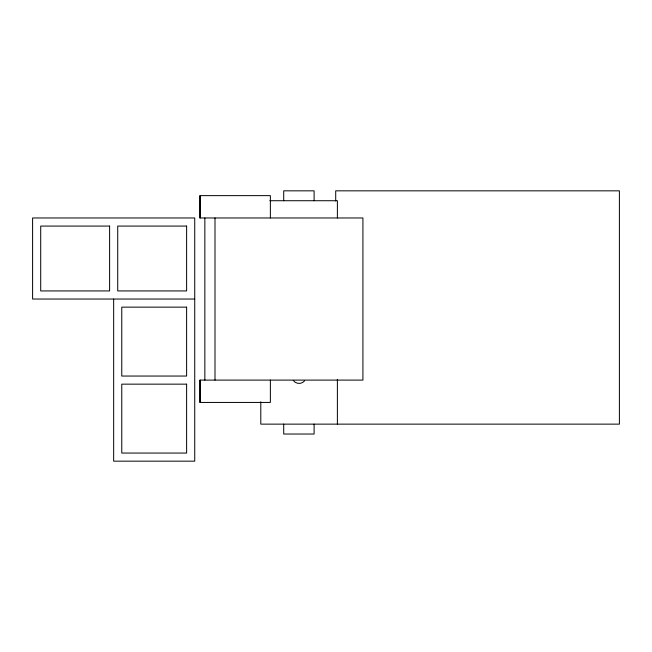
<?xml version="1.0" encoding="UTF-8"?>
<svg xmlns="http://www.w3.org/2000/svg" width="652" height="652" viewBox="0 0 652 652"><rect width="100%" height="100%" fill="white"/><g stroke="black" fill="none" stroke-linecap="round" stroke-linejoin="round"><path stroke-width="0.98" d="M269.863 200.726L337.386 200.726L337.386 217.988M194.728 299.04L32.6 299.04L32.6 217.972L194.728 217.972L194.728 461.168L113.66 461.168L113.66 299.04M337.386 379.456L337.386 424.134M335.707 200.979L335.707 190.832L619.4 190.832L619.4 424.134L260.792 424.134L260.792 401.795M314.109 200.726L314.109 190.832L283.71 190.832L283.71 200.726M314.109 424.134L314.109 434.028L283.71 434.028L283.71 424.134M270.368 217.972L270.368 195.633L199.862 195.633L199.862 217.972L362.919 217.972L362.919 380.1L199.862 380.1L199.862 402.439L270.368 402.439L270.368 380.1M214.997 217.972L214.997 380.1M204.858 217.972L204.858 380.1M200.156 195.633L200.156 217.972M200.156 380.1L200.156 402.439M304.631 380.825A7.18 7.18 0 0 1 293.245 380.434M109.609 226.081L40.709 226.081L40.709 290.931L109.609 290.931L109.609 226.081M186.619 226.081L117.719 226.081L117.719 290.931L186.619 290.931L186.619 226.081M186.619 307.141L121.769 307.141L121.769 376.049L186.619 376.049L186.619 307.141M186.619 384.15L121.769 384.15L121.769 453.058L186.619 453.058L186.619 384.15"/></g></svg>
